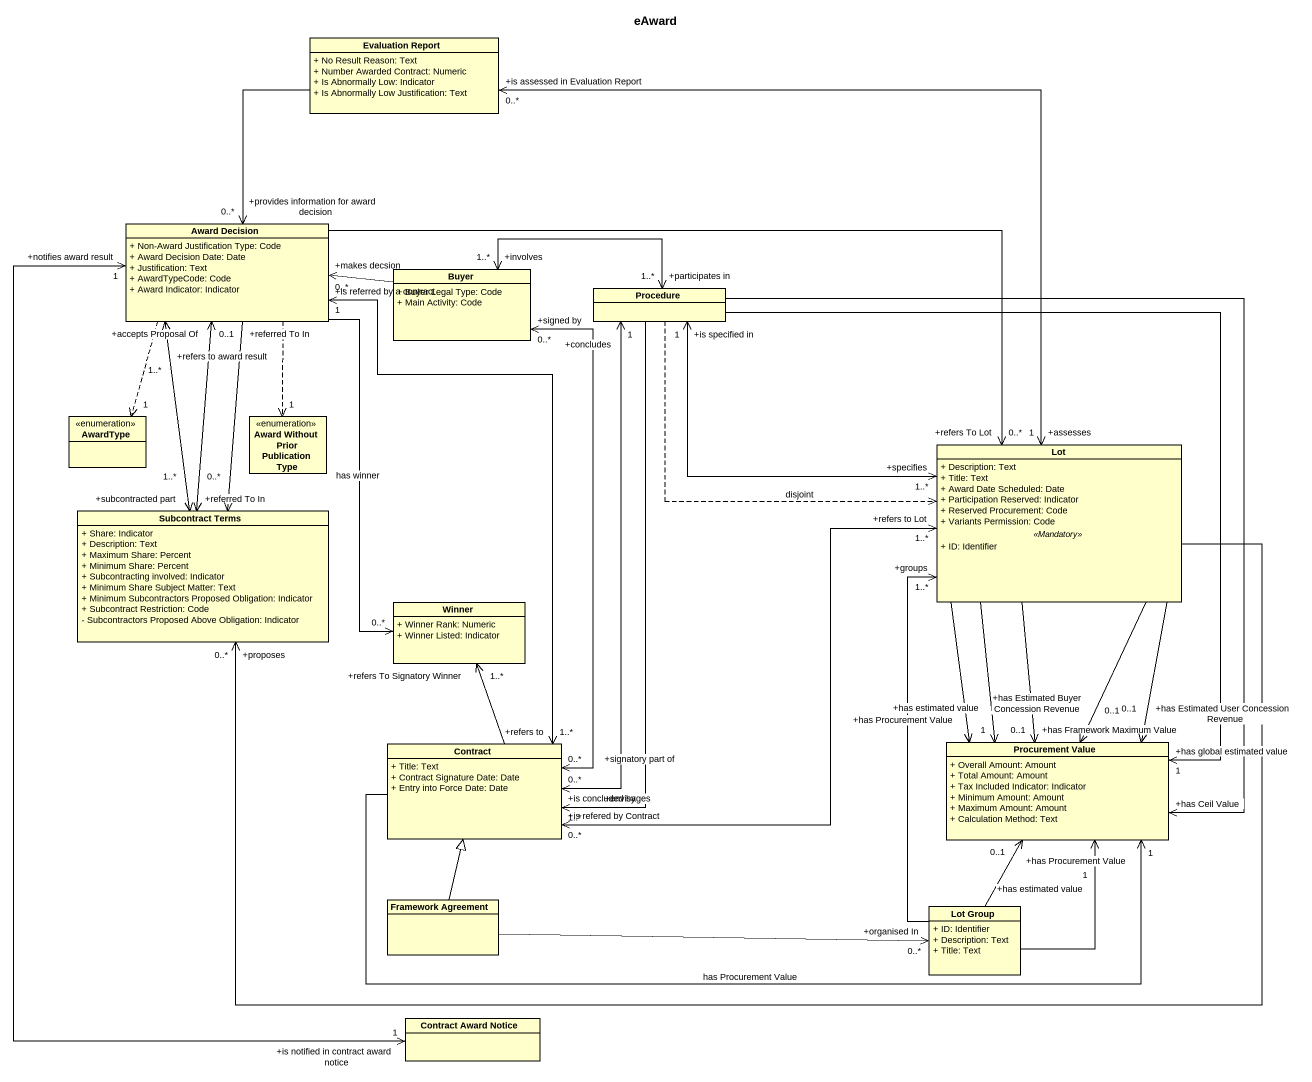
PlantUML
@startuml
title eAward
hide circle
hide empty members
skinparam classAttributeIconSize 0
class "Evaluation Report" as Evaluation_Report {
  + No Result Reason: Text
  + Number Awarded Contract: Numeric
  + Is Abnormally Low: Indicator
  + Is Abnormally Low Justification: Text
}
class "Award Decision" as Award_Decision {
  + Non-Award Justification Type: Code
  + Award Decision Date: Date
  + Justification: Text
  + AwardTypeCode: Code
  + Award Indicator: Indicator
}
class Buyer {
  + Buyer Legal Type: Code
  + Main Activity: Code
}
class Procedure
enum AwardType
enum "Award Without Prior Publication Type" as Award_Without_Prior
class Lot {
  + Description: Text
  + Title: Text
  + Award Date Scheduled: Date
  + Participation Reserved: Indicator
  + Reserved Procurement: Code
  + Variants Permission: Code
  .. <<Mandatory>> ..
  + ID: Identifier
}
class "Subcontract Terms" as Subcontract_Terms {
  + Share: Indicator
  + Description: Text
  + Maximum Share: Percent
  + Minimum Share: Percent
  + Subcontracting involved: Indicator
  + Minimum Share Subject Matter: Text
  + Minimum Subcontractors Proposed Obligation: Indicator
  + Subcontract Restriction: Code
  - Subcontractors Proposed Above Obligation: Indicator
}
class Winner {
  + Winner Rank: Numeric
  + Winner Listed: Indicator
}
class Contract {
  + Title: Text
  + Contract Signature Date: Date
  + Entry into Force Date: Date
}
class "Procurement Value" as Procurement_Value {
  + Overall Amount: Amount
  + Total Amount: Amount
  + Tax Included Indicator: Indicator
  + Minimum Amount: Amount
  + Maximum Amount: Amount
  + Calculation Method: Text
}
class "Framework Agreement" as Framework_Agreement
class "Lot Group" as Lot_Group {
  + ID: Identifier
  + Description: Text
  + Title: Text
}
class "Contract Award Notice" as Contract_Award_Notice
Evaluation_Report --> "+provides information for award decision\n0..*" Award_Decision
Award_Decision ..> "1" AwardType
Award_Decision ..> "1" Award_Without_Prior
Award_Decision -right-> "+refers To Lot\n0..*" Lot
Award_Decision --> "0..*" Winner : has winner
Buyer -left-> "+makes decsion\n0..*" Award_Decision
Procedure "+participates in\n1..*" <-left-> "+involves\n1..*" Buyer
Procedure .right.> Lot : disjoint
Procedure "+is specified in\n1" <-right-> "+specifies\n1..*" Lot
Procedure "+concludes\n1" <--> "+is concluded by\n0..*" Contract
Procedure --> "+envisages\n1..*" Contract
Procedure --> "+has global estimated value\n1" Procurement_Value
Procedure --> "+has Ceil Value" Procurement_Value
Lot "+assesses\n1" <-up-> "+is assessed in Evaluation Report\n0..*" Evaluation_Report
Lot -left-> "+proposes\n0..*" Subcontract_Terms
Lot --> "+has Framework Maximum Value\n0..1" Procurement_Value
Lot --> "+has Procurement Value" Procurement_Value
Lot --> "+has Estimated User Concession Revenue\n0..1" Procurement_Value
Lot --> "+has Estimated Buyer Concession Revenue\n0..1" Procurement_Value
Lot --> "+has estimated value\n1" Procurement_Value
Lot "+groups\n1..*" <-- Lot_Group
Subcontract_Terms <-up- "+referred To In" Award_Decision
Subcontract_Terms "+referred To In\n0..*" <-up-> "+accepts Proposal Of\n0..1" Award_Decision
Subcontract_Terms "+subcontracted part\n1..*" <-up-> "+refers to award result\n1..*" Award_Decision
Contract "+refers to\n1..*" <-up-> "+is referred by a contract\n1" Award_Decision
Contract "+signatory part of\n0..*" <-up-> "+signed by\n0..*" Buyer
Contract "+is refered by Contract\n0..*" <-right-> "+refers to Lot\n1..*" Lot
Contract -up-> "+refers To Signatory Winner\n1..*" Winner
Contract -right-> "1" Procurement_Value : has Procurement Value
Procurement_Value "+has estimated value\n1" <-- Lot_Group
Framework_Agreement -up-|> Contract
Framework_Agreement -right-> "+organised In\n0..*" Lot_Group
Lot_Group -up-> "+has Procurement Value\n0..1" Procurement_Value
Contract_Award_Notice "+is notified in contract award notice\n1" <-up-> "+notifies award result\n1" Award_Decision
@enduml
